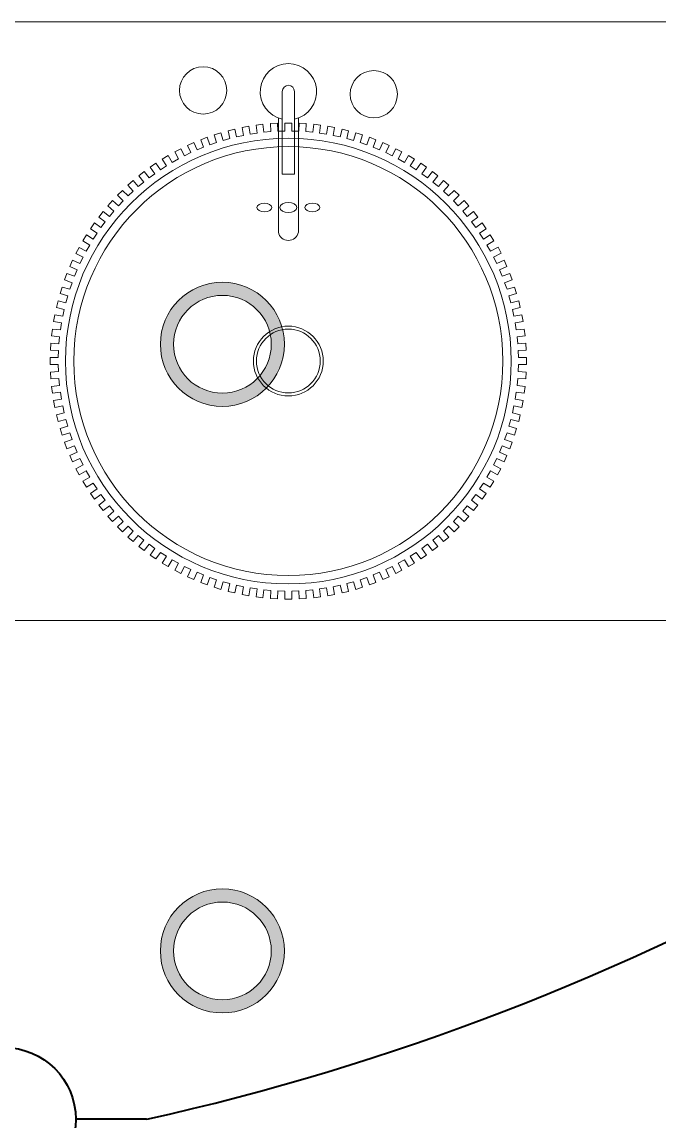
# Model space of a CAD drawing. Header units: metres. Extents: x 14 to 2416, y -346 to 476.
# Drawn here: x 142.47 to 143.108, y -67.374 to -66.271 of the extents above; entities that cross this region are included whole.
import ezdxf

# ---------------------------------------------------------------- set-up
doc = ezdxf.new("R2010")
doc.units = ezdxf.units.M
doc.linetypes.add('0', pattern=[0])
doc.layers.get('0').update_dxf_attribs({"linetype": '0', "lineweight": 20})
for name, color, linetype, lineweight in [('A-ANNO-TEXT', 20, 'Continuous', 13), ('A-DOOR', 35, 'Continuous', 5), ('baños', 251, 'Continuous', 0), ('E Salida Luces', 22, 'Continuous', 40), ('MAVA -LUMINARIAS', 1, 'Continuous', 18)]:
    doc.layers.add(name, color=color, linetype=linetype, lineweight=lineweight)
doc.layers.add('MAVA Luminarias', color=1, linetype='Continuous')
doc.styles.get("Standard").update_dxf_attribs({"font": 'arial.ttf', "height": 0.1875})

# ---------------------------------------------------------------- blocks, each defined once
blk = doc.blocks.new('downlight')
at = {"layer": 'MAVA -LUMINARIAS'}
h = blk.add_hatch(color=3, dxfattribs=at)
h.dxf.hatch_style = 1
h.paths.add_polyline_path([(-5.416, -22.4571, 1), (-5.2917, -22.4571, 1)])
h.paths.add_polyline_path([(-5.3048, -22.4571, -1), (-5.4029, -22.4571, -1)], flags=16)
at = {"layer": 'MAVA -LUMINARIAS', "color": 3}
for radius in [0.0622, 0.049]:
    blk.add_circle((-5.3539, -22.4571), radius, dxfattribs=at)
blk = doc.blocks.new('PL BASE 2N NASAS 09')
at = {"layer": 'A-DOOR'}
blk.add_line((166.3576, -5.4117), (169.0876, -5.4117), dxfattribs=at)
at = {"layer": 'baños', "linetype": 'Continuous'}
blk.add_line((168.3138, -5.4814, 0.0001), (168.3138, -5.5643, 0.0004), dxfattribs=at)
at = {"layer": 'baños'}
for p, q in [((168.2966, -5.5132), (168.2898, -5.5136)), ((168.2898, -5.5136), (168.2966, -5.5132)), ((168.2971, -5.5212), (168.2966, -5.5132)), ((168.2966, -5.5132), (168.2971, -5.5212)), ((168.311, -5.513), (168.3042, -5.513)), ((168.3042, -5.513), (168.3042, -5.521)), ((168.3042, -5.521), (168.3042, -5.513)), ((168.3042, -5.513), (168.311, -5.513)), ((168.311, -5.521), (168.311, -5.513)), ((168.311, -5.513), (168.311, -5.521)), ((168.3186, -5.5132), (168.3181, -5.5212)), ((168.3181, -5.5212), (168.3186, -5.5132)), ((168.3254, -5.5136), (168.3186, -5.5132)), ((168.3186, -5.5132), (168.3254, -5.5136)), ((168.2399, -5.5228), (168.2333, -5.5248)), ((168.2333, -5.5248), (168.2399, -5.5228)), ((168.2423, -5.5304), (168.2399, -5.5228)), ((168.2399, -5.5228), (168.2423, -5.5304)), ((168.2538, -5.5191), (168.2472, -5.5208)), ((168.2472, -5.5208), (168.2538, -5.5191)), ((168.2472, -5.5208), (168.2491, -5.5285)), ((168.2491, -5.5285), (168.2472, -5.5208)), ((168.2557, -5.5269), (168.2538, -5.5191)), ((168.2538, -5.5191), (168.2557, -5.5269)), ((168.268, -5.5163), (168.2612, -5.5175)), ((168.2612, -5.5175), (168.268, -5.5163)), ((168.2612, -5.5175), (168.2627, -5.5254)), ((168.2627, -5.5254), (168.2612, -5.5175)), ((168.2694, -5.5242), (168.268, -5.5163)), ((168.268, -5.5163), (168.2694, -5.5242)), ((168.2764, -5.5231), (168.2694, -5.5242)), ((168.2694, -5.5242), (168.2764, -5.5231)), ((168.2822, -5.5143), (168.2754, -5.5152)), ((168.2754, -5.5152), (168.2822, -5.5143)), ((168.2754, -5.5152), (168.2764, -5.5231)), ((168.2764, -5.5231), (168.2754, -5.5152)), ((168.2832, -5.5223), (168.2822, -5.5143)), ((168.2822, -5.5143), (168.2832, -5.5223)), ((168.2902, -5.5216), (168.2832, -5.5223)), ((168.2832, -5.5223), (168.2902, -5.5216)), ((168.2898, -5.5136), (168.2902, -5.5216)), ((168.2902, -5.5216), (168.2898, -5.5136)), ((168.3042, -5.521), (168.2971, -5.5212)), ((168.2971, -5.5212), (168.3042, -5.521)), ((168.3181, -5.5212), (168.311, -5.521)), ((168.311, -5.521), (168.3181, -5.5212)), ((168.325, -5.5216), (168.3254, -5.5136)), ((168.3254, -5.5136), (168.325, -5.5216)), ((168.332, -5.5223), (168.325, -5.5216)), ((168.325, -5.5216), (168.332, -5.5223)), ((168.333, -5.5143), (168.332, -5.5223)), ((168.332, -5.5223), (168.333, -5.5143)), ((168.3398, -5.5152), (168.333, -5.5143)), ((168.333, -5.5143), (168.3398, -5.5152)), ((168.3388, -5.5231), (168.3398, -5.5152)), ((168.3398, -5.5152), (168.3388, -5.5231)), ((168.3458, -5.5242), (168.3388, -5.5231)), ((168.3388, -5.5231), (168.3458, -5.5242)), ((168.3472, -5.5163), (168.3458, -5.5242)), ((168.3458, -5.5242), (168.3472, -5.5163)), ((168.354, -5.5175), (168.3472, -5.5163)), ((168.3472, -5.5163), (168.354, -5.5175)), ((168.3525, -5.5254), (168.354, -5.5175)), ((168.354, -5.5175), (168.3525, -5.5254)), ((168.3614, -5.5191), (168.3595, -5.5269)), ((168.3595, -5.5269), (168.3614, -5.5191)), ((168.368, -5.5208), (168.3614, -5.5191)), ((168.3614, -5.5191), (168.368, -5.5208)), ((168.3661, -5.5285), (168.368, -5.5208)), ((168.368, -5.5208), (168.3661, -5.5285)), ((168.3753, -5.5228), (168.3729, -5.5304)), ((168.3729, -5.5304), (168.3753, -5.5228)), ((168.3819, -5.5248), (168.3753, -5.5228)), ((168.3753, -5.5228), (168.3819, -5.5248)), ((168.2128, -5.5326), (168.2065, -5.5354)), ((168.2065, -5.5354), (168.2128, -5.5326)), ((168.2065, -5.5354), (168.2098, -5.5427)), ((168.2098, -5.5427), (168.2065, -5.5354)), ((168.2161, -5.5399), (168.2128, -5.5326)), ((168.2128, -5.5326), (168.2161, -5.5399)), ((168.2262, -5.5273), (168.2198, -5.5297)), ((168.2198, -5.5297), (168.2262, -5.5273)), ((168.2198, -5.5297), (168.2226, -5.5372)), ((168.2226, -5.5372), (168.2198, -5.5297)), ((168.229, -5.5348), (168.2262, -5.5273)), ((168.2262, -5.5273), (168.229, -5.5348)), ((168.2357, -5.5325), (168.229, -5.5348)), ((168.229, -5.5348), (168.2357, -5.5325)), ((168.2333, -5.5248), (168.2357, -5.5325)), ((168.2357, -5.5325), (168.2333, -5.5248)), ((168.2491, -5.5285), (168.2423, -5.5304)), ((168.2423, -5.5304), (168.2491, -5.5285)), ((168.2627, -5.5254), (168.2557, -5.5269)), ((168.2557, -5.5269), (168.2627, -5.5254)), ((168.3595, -5.5269), (168.3525, -5.5254)), ((168.3525, -5.5254), (168.3595, -5.5269)), ((168.3729, -5.5304), (168.3661, -5.5285)), ((168.3661, -5.5285), (168.3729, -5.5304)), ((168.3795, -5.5325), (168.3819, -5.5248)), ((168.3819, -5.5248), (168.3795, -5.5325)), ((168.3862, -5.5348), (168.3795, -5.5325)), ((168.3795, -5.5325), (168.3862, -5.5348)), ((168.389, -5.5273), (168.3862, -5.5348)), ((168.3862, -5.5348), (168.389, -5.5273)), ((168.3954, -5.5297), (168.389, -5.5273)), ((168.389, -5.5273), (168.3954, -5.5297)), ((168.3926, -5.5372), (168.3954, -5.5297)), ((168.3954, -5.5297), (168.3926, -5.5372)), ((168.4024, -5.5326), (168.3991, -5.5399)), ((168.3991, -5.5399), (168.4024, -5.5326)), ((168.4087, -5.5354), (168.4024, -5.5326)), ((168.4024, -5.5326), (168.4087, -5.5354)), ((168.4054, -5.5427), (168.4087, -5.5354)), ((168.4087, -5.5354), (168.4054, -5.5427)), ((168.1871, -5.5456), (168.1812, -5.5492)), ((168.1812, -5.5492), (168.1871, -5.5456)), ((168.1912, -5.5525), (168.1871, -5.5456)), ((168.1871, -5.5456), (168.1912, -5.5525)), ((168.1997, -5.5387), (168.1937, -5.5419)), ((168.1937, -5.5419), (168.1997, -5.5387)), ((168.1937, -5.5419), (168.1974, -5.549)), ((168.1974, -5.549), (168.1937, -5.5419)), ((168.2035, -5.5458), (168.1997, -5.5387)), ((168.1997, -5.5387), (168.2035, -5.5458)), ((168.2098, -5.5427), (168.2035, -5.5458)), ((168.2035, -5.5458), (168.2098, -5.5427)), ((168.2226, -5.5372), (168.2161, -5.5399)), ((168.2161, -5.5399), (168.2226, -5.5372)), ((168.3991, -5.5399), (168.3926, -5.5372)), ((168.3926, -5.5372), (168.3991, -5.5399)), ((168.4117, -5.5458), (168.4054, -5.5427)), ((168.4054, -5.5427), (168.4117, -5.5458)), ((168.4155, -5.5387), (168.4117, -5.5458)), ((168.4117, -5.5458), (168.4155, -5.5387)), ((168.4215, -5.5419), (168.4155, -5.5387)), ((168.4155, -5.5387), (168.4215, -5.5419)), ((168.4178, -5.549), (168.4215, -5.5419)), ((168.4215, -5.5419), (168.4178, -5.549)), ((168.4281, -5.5456), (168.424, -5.5525)), ((168.424, -5.5525), (168.4281, -5.5456)), ((168.434, -5.5492), (168.4281, -5.5456)), ((168.4281, -5.5456), (168.434, -5.5492)), ((168.1749, -5.5533), (168.1692, -5.5572)), ((168.1692, -5.5572), (168.1749, -5.5533)), ((168.1692, -5.5572), (168.1738, -5.5638)), ((168.1738, -5.5638), (168.1692, -5.5572)), ((168.1794, -5.5599), (168.1749, -5.5533)), ((168.1749, -5.5533), (168.1794, -5.5599)), ((168.1854, -5.556), (168.1794, -5.5599)), ((168.1794, -5.5599), (168.1854, -5.556)), ((168.1812, -5.5492), (168.1854, -5.556)), ((168.1854, -5.556), (168.1812, -5.5492)), ((168.1974, -5.549), (168.1912, -5.5525)), ((168.1912, -5.5525), (168.1974, -5.549)), ((168.424, -5.5525), (168.4178, -5.549)), ((168.4178, -5.549), (168.424, -5.5525)), ((168.4298, -5.556), (168.434, -5.5492)), ((168.434, -5.5492), (168.4298, -5.556)), ((168.4358, -5.5599), (168.4298, -5.556)), ((168.4298, -5.556), (168.4358, -5.5599)), ((168.4403, -5.5533), (168.4358, -5.5599)), ((168.4358, -5.5599), (168.4403, -5.5533)), ((168.446, -5.5572), (168.4403, -5.5533)), ((168.4403, -5.5533), (168.446, -5.5572)), ((168.4414, -5.5638), (168.446, -5.5572)), ((168.446, -5.5572), (168.4414, -5.5638)), ((168.1631, -5.5617), (168.1577, -5.5659)), ((168.1577, -5.5659), (168.1631, -5.5617)), ((168.1577, -5.5659), (168.1627, -5.5722)), ((168.1627, -5.5722), (168.1577, -5.5659)), ((168.1681, -5.568), (168.1631, -5.5617)), ((168.1631, -5.5617), (168.1681, -5.568)), ((168.1738, -5.5638), (168.1681, -5.568)), ((168.1681, -5.568), (168.1738, -5.5638)), ((168.4471, -5.568), (168.4414, -5.5638)), ((168.4414, -5.5638), (168.4471, -5.568)), ((168.4521, -5.5617), (168.4471, -5.568)), ((168.4471, -5.568), (168.4521, -5.5617)), ((168.4575, -5.5659), (168.4521, -5.5617)), ((168.4521, -5.5617), (168.4575, -5.5659)), ((168.4525, -5.5722), (168.4575, -5.5659)), ((168.4575, -5.5659), (168.4525, -5.5722)), ((168.1519, -5.5707), (168.1468, -5.5753)), ((168.1468, -5.5753), (168.1519, -5.5707)), ((168.1468, -5.5753), (168.1521, -5.5813)), ((168.1521, -5.5813), (168.1468, -5.5753)), ((168.1572, -5.5767), (168.1519, -5.5707)), ((168.1519, -5.5707), (168.1572, -5.5767)), ((168.1627, -5.5722), (168.1572, -5.5767)), ((168.1572, -5.5767), (168.1627, -5.5722)), ((168.458, -5.5767), (168.4525, -5.5722)), ((168.4525, -5.5722), (168.458, -5.5767)), ((168.4633, -5.5707), (168.458, -5.5767)), ((168.458, -5.5767), (168.4633, -5.5707)), ((168.4631, -5.5813), (168.4684, -5.5753)), ((168.4684, -5.5753), (168.4631, -5.5813)), ((168.4684, -5.5753), (168.4633, -5.5707)), ((168.4633, -5.5707), (168.4684, -5.5753)), ((168.1413, -5.5805), (168.1364, -5.5853)), ((168.1364, -5.5853), (168.1413, -5.5805)), ((168.1364, -5.5853), (168.1421, -5.591)), ((168.1421, -5.591), (168.1364, -5.5853)), ((168.147, -5.5861), (168.1413, -5.5805)), ((168.1413, -5.5805), (168.147, -5.5861)), ((168.1521, -5.5813), (168.147, -5.5861)), ((168.147, -5.5861), (168.1521, -5.5813)), ((168.4682, -5.5861), (168.4631, -5.5813)), ((168.4631, -5.5813), (168.4682, -5.5861)), ((168.4739, -5.5805), (168.4682, -5.5861)), ((168.4682, -5.5861), (168.4739, -5.5805)), ((168.4731, -5.591), (168.4788, -5.5853)), ((168.4788, -5.5853), (168.4731, -5.591)), ((168.4788, -5.5853), (168.4739, -5.5805)), ((168.4739, -5.5805), (168.4788, -5.5853)), ((168.1313, -5.5908), (168.1267, -5.596)), ((168.1267, -5.596), (168.1313, -5.5908)), ((168.1267, -5.596), (168.1327, -5.6013)), ((168.1327, -5.6013), (168.1267, -5.596)), ((168.1327, -5.6013), (168.1282, -5.6067)), ((168.1282, -5.6067), (168.1327, -5.6013)), ((168.1373, -5.5961), (168.1313, -5.5908)), ((168.1313, -5.5908), (168.1373, -5.5961)), ((168.1421, -5.591), (168.1373, -5.5961)), ((168.1373, -5.5961), (168.1421, -5.591)), ((168.4779, -5.5961), (168.4731, -5.591)), ((168.4731, -5.591), (168.4779, -5.5961)), ((168.4839, -5.5908), (168.4779, -5.5961)), ((168.4779, -5.5961), (168.4839, -5.5908)), ((168.4825, -5.6013), (168.4885, -5.596)), ((168.4885, -5.596), (168.4825, -5.6013)), ((168.487, -5.6067), (168.4825, -5.6013)), ((168.4825, -5.6013), (168.487, -5.6067)), ((168.4885, -5.596), (168.4839, -5.5908)), ((168.4839, -5.5908), (168.4885, -5.596)), ((168.1219, -5.6018), (168.1176, -5.6072)), ((168.1176, -5.6072), (168.1219, -5.6018)), ((168.1176, -5.6072), (168.1239, -5.6121)), ((168.1239, -5.6121), (168.1176, -5.6072)), ((168.1239, -5.6121), (168.1198, -5.6178)), ((168.1198, -5.6178), (168.1239, -5.6121)), ((168.1282, -5.6067), (168.1219, -5.6018)), ((168.1219, -5.6018), (168.1282, -5.6067)), ((168.4933, -5.6018), (168.487, -5.6067)), ((168.487, -5.6067), (168.4933, -5.6018)), ((168.4913, -5.6121), (168.4976, -5.6072)), ((168.4976, -5.6072), (168.4913, -5.6121)), ((168.4954, -5.6178), (168.4913, -5.6121)), ((168.4913, -5.6121), (168.4954, -5.6178)), ((168.4976, -5.6072), (168.4933, -5.6018)), ((168.4933, -5.6018), (168.4976, -5.6072)), ((168.1132, -5.6132), (168.1093, -5.6189)), ((168.1093, -5.6189), (168.1132, -5.6132)), ((168.1093, -5.6189), (168.1159, -5.6234)), ((168.1159, -5.6234), (168.1093, -5.6189)), ((168.1159, -5.6234), (168.112, -5.6294)), ((168.112, -5.6294), (168.1159, -5.6234)), ((168.1198, -5.6178), (168.1132, -5.6132)), ((168.1132, -5.6132), (168.1198, -5.6178)), ((168.502, -5.6132), (168.4954, -5.6178)), ((168.4954, -5.6178), (168.502, -5.6132)), ((168.4993, -5.6234), (168.5059, -5.6189)), ((168.5059, -5.6189), (168.4993, -5.6234)), ((168.5032, -5.6294), (168.4993, -5.6234)), ((168.4993, -5.6234), (168.5032, -5.6294)), ((168.5059, -5.6189), (168.502, -5.6132)), ((168.502, -5.6132), (168.5059, -5.6189)), ((168.1052, -5.6252), (168.1016, -5.6311)), ((168.1016, -5.6311), (168.1052, -5.6252)), ((168.1016, -5.6311), (168.1085, -5.6353)), ((168.1085, -5.6353), (168.1016, -5.6311)), ((168.112, -5.6294), (168.1052, -5.6252)), ((168.1052, -5.6252), (168.112, -5.6294)), ((168.51, -5.6252), (168.5032, -5.6294)), ((168.5032, -5.6294), (168.51, -5.6252)), ((168.5067, -5.6353), (168.5136, -5.6311)), ((168.5136, -5.6311), (168.5067, -5.6353)), ((168.5136, -5.6311), (168.51, -5.6252)), ((168.51, -5.6252), (168.5136, -5.6311)), ((168.0979, -5.6377), (168.0947, -5.6438)), ((168.0947, -5.6438), (168.0979, -5.6377)), ((168.0947, -5.6438), (168.1018, -5.6475)), ((168.1018, -5.6475), (168.0947, -5.6438)), ((168.105, -5.6414), (168.0979, -5.6377)), ((168.0979, -5.6377), (168.105, -5.6414)), ((168.1085, -5.6353), (168.105, -5.6414)), ((168.105, -5.6414), (168.1085, -5.6353)), ((168.5102, -5.6414), (168.5067, -5.6353)), ((168.5067, -5.6353), (168.5102, -5.6414)), ((168.518, -5.6373), (168.5102, -5.6414)), ((168.5102, -5.6414), (168.518, -5.6373)), ((168.5134, -5.6475), (168.5211, -5.6434)), ((168.5211, -5.6434), (168.5134, -5.6475)), ((168.5211, -5.6434), (168.518, -5.6373)), ((168.518, -5.6373), (168.5211, -5.6434)), ((168.0914, -5.6506), (168.0886, -5.6568)), ((168.0886, -5.6568), (168.0914, -5.6506)), ((168.0987, -5.6538), (168.0914, -5.6506)), ((168.0914, -5.6506), (168.0987, -5.6538)), ((168.1018, -5.6475), (168.0987, -5.6538)), ((168.0987, -5.6538), (168.1018, -5.6475)), ((168.5165, -5.6538), (168.5134, -5.6475)), ((168.5134, -5.6475), (168.5165, -5.6538)), ((168.5238, -5.6506), (168.5165, -5.6538)), ((168.5165, -5.6538), (168.5238, -5.6506)), ((168.5266, -5.6568), (168.5238, -5.6506)), ((168.5238, -5.6506), (168.5266, -5.6568)), ((168.0857, -5.6638), (168.0833, -5.6702)), ((168.0833, -5.6702), (168.0857, -5.6638)), ((168.0932, -5.6666), (168.0857, -5.6638)), ((168.0857, -5.6638), (168.0932, -5.6666)), ((168.0886, -5.6568), (168.0959, -5.6601)), ((168.0959, -5.6601), (168.0886, -5.6568)), ((168.0959, -5.6601), (168.0932, -5.6666)), ((168.0932, -5.6666), (168.0959, -5.6601)), ((168.5193, -5.6601), (168.5266, -5.6568)), ((168.5266, -5.6568), (168.5193, -5.6601)), ((168.522, -5.6666), (168.5193, -5.6601)), ((168.5193, -5.6601), (168.522, -5.6666)), ((168.5295, -5.6638), (168.522, -5.6666)), ((168.522, -5.6666), (168.5295, -5.6638)), ((168.5319, -5.6702), (168.5295, -5.6638)), ((168.5295, -5.6638), (168.5319, -5.6702)), ((168.0808, -5.6774), (168.0788, -5.6839)), ((168.0788, -5.6839), (168.0808, -5.6774)), ((168.0884, -5.6797), (168.0808, -5.6774)), ((168.0808, -5.6774), (168.0884, -5.6797)), ((168.0833, -5.6702), (168.0908, -5.6731)), ((168.0908, -5.6731), (168.0833, -5.6702)), ((168.0908, -5.6731), (168.0884, -5.6797)), ((168.0884, -5.6797), (168.0908, -5.6731)), ((168.5244, -5.6731), (168.5319, -5.6702)), ((168.5319, -5.6702), (168.5244, -5.6731)), ((168.5268, -5.6797), (168.5244, -5.6731)), ((168.5244, -5.6731), (168.5268, -5.6797)), ((168.5344, -5.6774), (168.5268, -5.6797)), ((168.5268, -5.6797), (168.5344, -5.6774)), ((168.5364, -5.6839), (168.5344, -5.6774)), ((168.5344, -5.6774), (168.5364, -5.6839)), ((168.0788, -5.6839), (168.0864, -5.6863)), ((168.0864, -5.6863), (168.0788, -5.6839)), ((168.0864, -5.6863), (168.0845, -5.6931)), ((168.0845, -5.6931), (168.0864, -5.6863)), ((168.5288, -5.6863), (168.5364, -5.6839)), ((168.5364, -5.6839), (168.5288, -5.6863)), ((168.5307, -5.6931), (168.5288, -5.6863)), ((168.5288, -5.6863), (168.5307, -5.6931)), ((168.0767, -5.6912), (168.0751, -5.6979)), ((168.0751, -5.6979), (168.0767, -5.6912)), ((168.0751, -5.6979), (168.0829, -5.6998)), ((168.0829, -5.6998), (168.0751, -5.6979)), ((168.0845, -5.6931), (168.0767, -5.6912)), ((168.0767, -5.6912), (168.0845, -5.6931)), ((168.0829, -5.6998), (168.0814, -5.7067)), ((168.0814, -5.7067), (168.0829, -5.6998)), ((168.5385, -5.6912), (168.5307, -5.6931)), ((168.5307, -5.6931), (168.5385, -5.6912)), ((168.5323, -5.6998), (168.5401, -5.6979)), ((168.5401, -5.6979), (168.5323, -5.6998)), ((168.5338, -5.7067), (168.5323, -5.6998)), ((168.5323, -5.6998), (168.5338, -5.7067)), ((168.5401, -5.6979), (168.5385, -5.6912)), ((168.5385, -5.6912), (168.5401, -5.6979)), ((168.0735, -5.7052), (168.0723, -5.712)), ((168.0723, -5.712), (168.0735, -5.7052)), ((168.0814, -5.7067), (168.0735, -5.7052)), ((168.0735, -5.7052), (168.0814, -5.7067)), ((168.5417, -5.7052), (168.5338, -5.7067)), ((168.5338, -5.7067), (168.5417, -5.7052)), ((168.5429, -5.712), (168.5417, -5.7052)), ((168.5417, -5.7052), (168.5429, -5.712)), ((168.0711, -5.7195), (168.0703, -5.7263)), ((168.0703, -5.7263), (168.0711, -5.7195)), ((168.0791, -5.7204), (168.0711, -5.7195)), ((168.0711, -5.7195), (168.0791, -5.7204)), ((168.0723, -5.712), (168.0801, -5.7134)), ((168.0801, -5.7134), (168.0723, -5.712)), ((168.0801, -5.7134), (168.0791, -5.7204)), ((168.0791, -5.7204), (168.0801, -5.7134)), ((168.5351, -5.7134), (168.5429, -5.712)), ((168.5429, -5.712), (168.5351, -5.7134)), ((168.5361, -5.7204), (168.5351, -5.7134)), ((168.5351, -5.7134), (168.5361, -5.7204)), ((168.5441, -5.7195), (168.5361, -5.7204)), ((168.5361, -5.7204), (168.5441, -5.7195)), ((168.5449, -5.7263), (168.5441, -5.7195)), ((168.5441, -5.7195), (168.5449, -5.7263)), ((168.0696, -5.7338), (168.0692, -5.7406)), ((168.0692, -5.7406), (168.0696, -5.7338)), ((168.0776, -5.7343), (168.0696, -5.7338)), ((168.0696, -5.7338), (168.0776, -5.7343)), ((168.0703, -5.7263), (168.0783, -5.7272)), ((168.0783, -5.7272), (168.0703, -5.7263)), ((168.0783, -5.7272), (168.0776, -5.7343)), ((168.0776, -5.7343), (168.0783, -5.7272)), ((168.5369, -5.7272), (168.5449, -5.7263)), ((168.5449, -5.7263), (168.5369, -5.7272)), ((168.5376, -5.7343), (168.5369, -5.7272)), ((168.5369, -5.7272), (168.5376, -5.7343)), ((168.5456, -5.7338), (168.5376, -5.7343)), ((168.5376, -5.7343), (168.5456, -5.7338)), ((168.546, -5.7406), (168.5456, -5.7338)), ((168.5456, -5.7338), (168.546, -5.7406)), ((168.0692, -5.7406), (168.0772, -5.7411)), ((168.0772, -5.7411), (168.0692, -5.7406)), ((168.0772, -5.7411), (168.077, -5.7482)), ((168.077, -5.7482), (168.0772, -5.7411)), ((168.538, -5.7411), (168.546, -5.7406)), ((168.546, -5.7406), (168.538, -5.7411)), ((168.5382, -5.7482), (168.538, -5.7411)), ((168.538, -5.7411), (168.5382, -5.7482)), ((168.077, -5.7482), (168.069, -5.7482)), ((168.069, -5.7482), (168.069, -5.7551)), ((168.069, -5.7551), (168.069, -5.7482)), ((168.069, -5.7482), (168.077, -5.7482)), ((168.069, -5.7551), (168.077, -5.7551)), ((168.077, -5.7551), (168.069, -5.7551)), ((168.077, -5.7551), (168.0772, -5.7621)), ((168.0772, -5.7621), (168.077, -5.7551)), ((168.538, -5.7621), (168.5382, -5.7551)), ((168.5382, -5.7551), (168.538, -5.7621)), ((168.5462, -5.7482), (168.5382, -5.7482)), ((168.5382, -5.7482), (168.5462, -5.7482)), ((168.5382, -5.7551), (168.5462, -5.7551)), ((168.5462, -5.7551), (168.5382, -5.7551)), ((168.5462, -5.7551), (168.5462, -5.7482)), ((168.5462, -5.7482), (168.5462, -5.7551)), ((168.0772, -5.7621), (168.0692, -5.7626)), ((168.0692, -5.7626), (168.0772, -5.7621)), ((168.0692, -5.7626), (168.0696, -5.7695)), ((168.0696, -5.7695), (168.0692, -5.7626)), ((168.546, -5.7626), (168.538, -5.7621)), ((168.538, -5.7621), (168.546, -5.7626)), ((168.5456, -5.7695), (168.546, -5.7626)), ((168.546, -5.7626), (168.5456, -5.7695)), ((168.0696, -5.7695), (168.0776, -5.769)), ((168.0776, -5.769), (168.0696, -5.7695)), ((168.0783, -5.776), (168.0703, -5.777)), ((168.0703, -5.777), (168.0783, -5.776)), ((168.0703, -5.777), (168.0711, -5.7838)), ((168.0711, -5.7838), (168.0703, -5.777)), ((168.0776, -5.769), (168.0783, -5.776)), ((168.0783, -5.776), (168.0776, -5.769)), ((168.5369, -5.776), (168.5376, -5.769)), ((168.5376, -5.769), (168.5369, -5.776)), ((168.5449, -5.777), (168.5369, -5.776)), ((168.5369, -5.776), (168.5449, -5.777)), ((168.5376, -5.769), (168.5456, -5.7695)), ((168.5456, -5.7695), (168.5376, -5.769)), ((168.5441, -5.7838), (168.5449, -5.777)), ((168.5449, -5.777), (168.5441, -5.7838)), ((168.0711, -5.7838), (168.0791, -5.7828)), ((168.0791, -5.7828), (168.0711, -5.7838)), ((168.0791, -5.7828), (168.0801, -5.7898)), ((168.0801, -5.7898), (168.0791, -5.7828)), ((168.5351, -5.7898), (168.5361, -5.7828)), ((168.5361, -5.7828), (168.5351, -5.7898)), ((168.5361, -5.7828), (168.5441, -5.7838)), ((168.5441, -5.7838), (168.5361, -5.7828)), ((168.0801, -5.7898), (168.0723, -5.7913)), ((168.0723, -5.7913), (168.0801, -5.7898)), ((168.0723, -5.7913), (168.0735, -5.798)), ((168.0735, -5.798), (168.0723, -5.7913)), ((168.0735, -5.798), (168.0814, -5.7966)), ((168.0814, -5.7966), (168.0735, -5.798)), ((168.0814, -5.7966), (168.0829, -5.8035)), ((168.0829, -5.8035), (168.0814, -5.7966)), ((168.5323, -5.8035), (168.5338, -5.7966)), ((168.5338, -5.7966), (168.5323, -5.8035)), ((168.5338, -5.7966), (168.5417, -5.798)), ((168.5417, -5.798), (168.5338, -5.7966)), ((168.5429, -5.7913), (168.5351, -5.7898)), ((168.5351, -5.7898), (168.5429, -5.7913)), ((168.5417, -5.798), (168.5429, -5.7913)), ((168.5429, -5.7913), (168.5417, -5.798)), ((168.0829, -5.8035), (168.0751, -5.8054)), ((168.0751, -5.8054), (168.0829, -5.8035)), ((168.0751, -5.8054), (168.0767, -5.8121)), ((168.0767, -5.8121), (168.0751, -5.8054)), ((168.0767, -5.8121), (168.0845, -5.8102)), ((168.0845, -5.8102), (168.0767, -5.8121)), ((168.0845, -5.8102), (168.0864, -5.817)), ((168.0864, -5.817), (168.0845, -5.8102)), ((168.5288, -5.817), (168.5307, -5.8102)), ((168.5307, -5.8102), (168.5288, -5.817)), ((168.5307, -5.8102), (168.5385, -5.8121)), ((168.5385, -5.8121), (168.5307, -5.8102)), ((168.5401, -5.8054), (168.5323, -5.8035)), ((168.5323, -5.8035), (168.5401, -5.8054)), ((168.5385, -5.8121), (168.5401, -5.8054)), ((168.5401, -5.8054), (168.5385, -5.8121)), ((168.0864, -5.817), (168.0788, -5.8193)), ((168.0788, -5.8193), (168.0864, -5.817)), ((168.0788, -5.8193), (168.0808, -5.8259)), ((168.0808, -5.8259), (168.0788, -5.8193)), ((168.5364, -5.8193), (168.5288, -5.817)), ((168.5288, -5.817), (168.5364, -5.8193)), ((168.5344, -5.8259), (168.5364, -5.8193)), ((168.5364, -5.8193), (168.5344, -5.8259)), ((168.0808, -5.8259), (168.0884, -5.8235)), ((168.0884, -5.8235), (168.0808, -5.8259)), ((168.0908, -5.8302), (168.0833, -5.833)), ((168.0833, -5.833), (168.0908, -5.8302)), ((168.0833, -5.833), (168.0857, -5.8395)), ((168.0857, -5.8395), (168.0833, -5.833)), ((168.0884, -5.8235), (168.0908, -5.8302)), ((168.0908, -5.8302), (168.0884, -5.8235)), ((168.5244, -5.8302), (168.5268, -5.8235)), ((168.5268, -5.8235), (168.5244, -5.8302)), ((168.5319, -5.833), (168.5244, -5.8302)), ((168.5244, -5.8302), (168.5319, -5.833)), ((168.5268, -5.8235), (168.5344, -5.8259)), ((168.5344, -5.8259), (168.5268, -5.8235)), ((168.5295, -5.8395), (168.5319, -5.833)), ((168.5319, -5.833), (168.5295, -5.8395)), ((168.0857, -5.8395), (168.0932, -5.8366)), ((168.0932, -5.8366), (168.0857, -5.8395)), ((168.0959, -5.8431), (168.0886, -5.8464)), ((168.0886, -5.8464), (168.0959, -5.8431)), ((168.0932, -5.8366), (168.0959, -5.8431)), ((168.0959, -5.8431), (168.0932, -5.8366)), ((168.5193, -5.8431), (168.522, -5.8366)), ((168.522, -5.8366), (168.5193, -5.8431)), ((168.5266, -5.8464), (168.5193, -5.8431)), ((168.5193, -5.8431), (168.5266, -5.8464)), ((168.522, -5.8366), (168.5295, -5.8395)), ((168.5295, -5.8395), (168.522, -5.8366)), ((168.0886, -5.8464), (168.0914, -5.8527)), ((168.0914, -5.8527), (168.0886, -5.8464)), ((168.0914, -5.8527), (168.0987, -5.8494)), ((168.0987, -5.8494), (168.0914, -5.8527)), ((168.0987, -5.8494), (168.1018, -5.8558)), ((168.1018, -5.8558), (168.0987, -5.8494)), ((168.5134, -5.8558), (168.5165, -5.8494)), ((168.5165, -5.8494), (168.5134, -5.8558)), ((168.5165, -5.8494), (168.5238, -5.8527)), ((168.5238, -5.8527), (168.5165, -5.8494)), ((168.5238, -5.8527), (168.5266, -5.8464)), ((168.5266, -5.8464), (168.5238, -5.8527)), ((168.1018, -5.8558), (168.0947, -5.8595)), ((168.0947, -5.8595), (168.1018, -5.8558)), ((168.0947, -5.8595), (168.0979, -5.8656)), ((168.0979, -5.8656), (168.0947, -5.8595)), ((168.0979, -5.8656), (168.105, -5.8618)), ((168.105, -5.8618), (168.0979, -5.8656)), ((168.105, -5.8618), (168.1085, -5.868)), ((168.1085, -5.868), (168.105, -5.8618)), ((168.5067, -5.868), (168.5102, -5.8618)), ((168.5102, -5.8618), (168.5067, -5.868)), ((168.5102, -5.8618), (168.5173, -5.8656)), ((168.5173, -5.8656), (168.5102, -5.8618)), ((168.5205, -5.8595), (168.5134, -5.8558)), ((168.5134, -5.8558), (168.5205, -5.8595)), ((168.5173, -5.8656), (168.5205, -5.8595)), ((168.5205, -5.8595), (168.5173, -5.8656)), ((168.1085, -5.868), (168.1016, -5.8721)), ((168.1016, -5.8721), (168.1085, -5.868)), ((168.1016, -5.8721), (168.1052, -5.878)), ((168.1052, -5.878), (168.1016, -5.8721)), ((168.1052, -5.878), (168.112, -5.8739)), ((168.112, -5.8739), (168.1052, -5.878)), ((168.112, -5.8739), (168.1159, -5.8798)), ((168.1159, -5.8798), (168.112, -5.8739)), ((168.4993, -5.8798), (168.5032, -5.8739)), ((168.5032, -5.8739), (168.4993, -5.8798)), ((168.5032, -5.8739), (168.51, -5.878)), ((168.51, -5.878), (168.5032, -5.8739)), ((168.5136, -5.8721), (168.5067, -5.868)), ((168.5067, -5.868), (168.5136, -5.8721)), ((168.51, -5.878), (168.5136, -5.8721)), ((168.5136, -5.8721), (168.51, -5.878)), ((168.1159, -5.8798), (168.1093, -5.8844)), ((168.1093, -5.8844), (168.1159, -5.8798)), ((168.1093, -5.8844), (168.1132, -5.89)), ((168.1132, -5.89), (168.1093, -5.8844)), ((168.1132, -5.89), (168.1198, -5.8855)), ((168.1198, -5.8855), (168.1132, -5.89)), ((168.1198, -5.8855), (168.1239, -5.8911)), ((168.1239, -5.8911), (168.1198, -5.8855)), ((168.4913, -5.8911), (168.4954, -5.8855)), ((168.4954, -5.8855), (168.4913, -5.8911)), ((168.4954, -5.8855), (168.502, -5.89)), ((168.502, -5.89), (168.4954, -5.8855)), ((168.5059, -5.8844), (168.4993, -5.8798)), ((168.4993, -5.8798), (168.5059, -5.8844)), ((168.502, -5.89), (168.5059, -5.8844)), ((168.5059, -5.8844), (168.502, -5.89)), ((168.1239, -5.8911), (168.1176, -5.8961)), ((168.1176, -5.8961), (168.1239, -5.8911)), ((168.1176, -5.8961), (168.1219, -5.9015)), ((168.1219, -5.9015), (168.1176, -5.8961)), ((168.1219, -5.9015), (168.1282, -5.8966)), ((168.1282, -5.8966), (168.1219, -5.9015)), ((168.1282, -5.8966), (168.1327, -5.902)), ((168.1327, -5.902), (168.1282, -5.8966)), ((168.4825, -5.902), (168.487, -5.8966)), ((168.487, -5.8966), (168.4825, -5.902)), ((168.487, -5.8966), (168.4933, -5.9015)), ((168.4933, -5.9015), (168.487, -5.8966)), ((168.4976, -5.8961), (168.4913, -5.8911)), ((168.4913, -5.8911), (168.4976, -5.8961)), ((168.4933, -5.9015), (168.4976, -5.8961)), ((168.4976, -5.8961), (168.4933, -5.9015)), ((168.1327, -5.902), (168.1267, -5.9073)), ((168.1267, -5.9073), (168.1327, -5.902)), ((168.1267, -5.9073), (168.1313, -5.9124)), ((168.1313, -5.9124), (168.1267, -5.9073)), ((168.1313, -5.9124), (168.1373, -5.9071)), ((168.1373, -5.9071), (168.1313, -5.9124)), ((168.1373, -5.9071), (168.1421, -5.9123)), ((168.1421, -5.9123), (168.1373, -5.9071)), ((168.4731, -5.9123), (168.4779, -5.9071)), ((168.4779, -5.9071), (168.4731, -5.9123)), ((168.4779, -5.9071), (168.4839, -5.9124)), ((168.4839, -5.9124), (168.4779, -5.9071)), ((168.4885, -5.9073), (168.4825, -5.902)), ((168.4825, -5.902), (168.4885, -5.9073)), ((168.4839, -5.9124), (168.4885, -5.9073)), ((168.4885, -5.9073), (168.4839, -5.9124)), ((168.1421, -5.9123), (168.1364, -5.9179)), ((168.1364, -5.9179), (168.1421, -5.9123)), ((168.1364, -5.9179), (168.1413, -5.9228)), ((168.1413, -5.9228), (168.1364, -5.9179)), ((168.1413, -5.9228), (168.147, -5.9171)), ((168.147, -5.9171), (168.1413, -5.9228)), ((168.147, -5.9171), (168.1521, -5.922)), ((168.1521, -5.922), (168.147, -5.9171)), ((168.4631, -5.922), (168.4682, -5.9171)), ((168.4682, -5.9171), (168.4631, -5.922)), ((168.4682, -5.9171), (168.4739, -5.9228)), ((168.4739, -5.9228), (168.4682, -5.9171)), ((168.4788, -5.9179), (168.4731, -5.9123)), ((168.4731, -5.9123), (168.4788, -5.9179)), ((168.4739, -5.9228), (168.4788, -5.9179)), ((168.4788, -5.9179), (168.4739, -5.9228)), ((168.1521, -5.922), (168.1468, -5.928)), ((168.1468, -5.928), (168.1521, -5.922)), ((168.1468, -5.928), (168.1519, -5.9325)), ((168.1519, -5.9325), (168.1468, -5.928)), ((168.1519, -5.9325), (168.1572, -5.9265)), ((168.1572, -5.9265), (168.1519, -5.9325)), ((168.1572, -5.9265), (168.1627, -5.931)), ((168.1627, -5.931), (168.1572, -5.9265)), ((168.1627, -5.931), (168.1577, -5.9374)), ((168.1577, -5.9374), (168.1627, -5.931)), ((168.4525, -5.931), (168.458, -5.9265)), ((168.458, -5.9265), (168.4525, -5.931)), ((168.4575, -5.9374), (168.4525, -5.931)), ((168.4525, -5.931), (168.4575, -5.9374)), ((168.458, -5.9265), (168.4633, -5.9325)), ((168.4633, -5.9325), (168.458, -5.9265)), ((168.4684, -5.928), (168.4631, -5.922)), ((168.4631, -5.922), (168.4684, -5.928)), ((168.4633, -5.9325), (168.4684, -5.928)), ((168.4684, -5.928), (168.4633, -5.9325)), ((168.1577, -5.9374), (168.1631, -5.9416)), ((168.1631, -5.9416), (168.1577, -5.9374)), ((168.1631, -5.9416), (168.1681, -5.9353)), ((168.1681, -5.9353), (168.1631, -5.9416)), ((168.1681, -5.9353), (168.1738, -5.9395)), ((168.1738, -5.9395), (168.1681, -5.9353)), ((168.1738, -5.9395), (168.1692, -5.9461)), ((168.1692, -5.9461), (168.1738, -5.9395)), ((168.1749, -5.95), (168.1794, -5.9434)), ((168.1794, -5.9434), (168.1749, -5.95)), ((168.1794, -5.9434), (168.1854, -5.9472)), ((168.1854, -5.9472), (168.1794, -5.9434)), ((168.4298, -5.9472), (168.4358, -5.9434)), ((168.4358, -5.9434), (168.4298, -5.9472)), ((168.4358, -5.9434), (168.4403, -5.95)), ((168.4403, -5.95), (168.4358, -5.9434)), ((168.4414, -5.9395), (168.4471, -5.9353)), ((168.4471, -5.9353), (168.4414, -5.9395)), ((168.446, -5.9461), (168.4414, -5.9395)), ((168.4414, -5.9395), (168.446, -5.9461)), ((168.4471, -5.9353), (168.4521, -5.9416)), ((168.4521, -5.9416), (168.4471, -5.9353)), ((168.4521, -5.9416), (168.4575, -5.9374)), ((168.4575, -5.9374), (168.4521, -5.9416)), ((168.1692, -5.9461), (168.1749, -5.95)), ((168.1749, -5.95), (168.1692, -5.9461)), ((168.1854, -5.9472), (168.1812, -5.9541)), ((168.1812, -5.9541), (168.1854, -5.9472)), ((168.1812, -5.9541), (168.1871, -5.9576)), ((168.1871, -5.9576), (168.1812, -5.9541)), ((168.1871, -5.9576), (168.1912, -5.9508)), ((168.1912, -5.9508), (168.1871, -5.9576)), ((168.1912, -5.9508), (168.1974, -5.9542)), ((168.1974, -5.9542), (168.1912, -5.9508)), ((168.1974, -5.9542), (168.1937, -5.9613)), ((168.1937, -5.9613), (168.1974, -5.9542)), ((168.4178, -5.9542), (168.424, -5.9508)), ((168.424, -5.9508), (168.4178, -5.9542)), ((168.4215, -5.9613), (168.4178, -5.9542)), ((168.4178, -5.9542), (168.4215, -5.9613)), ((168.424, -5.9508), (168.4281, -5.9576)), ((168.4281, -5.9576), (168.424, -5.9508)), ((168.4281, -5.9576), (168.434, -5.9541)), ((168.434, -5.9541), (168.4281, -5.9576)), ((168.434, -5.9541), (168.4298, -5.9472)), ((168.4298, -5.9472), (168.434, -5.9541)), ((168.4403, -5.95), (168.446, -5.9461)), ((168.446, -5.9461), (168.4403, -5.95)), ((168.1937, -5.9613), (168.1997, -5.9645)), ((168.1997, -5.9645), (168.1937, -5.9613)), ((168.1997, -5.9645), (168.2035, -5.9574)), ((168.2035, -5.9574), (168.1997, -5.9645)), ((168.2035, -5.9574), (168.2098, -5.9605)), ((168.2098, -5.9605), (168.2035, -5.9574)), ((168.2098, -5.9605), (168.2065, -5.9678)), ((168.2065, -5.9678), (168.2098, -5.9605)), ((168.2128, -5.9706), (168.2161, -5.9633)), ((168.2161, -5.9633), (168.2128, -5.9706)), ((168.2161, -5.9633), (168.2226, -5.966)), ((168.2226, -5.966), (168.2161, -5.9633)), ((168.3926, -5.966), (168.3991, -5.9633)), ((168.3991, -5.9633), (168.3926, -5.966)), ((168.3991, -5.9633), (168.4024, -5.9706)), ((168.4024, -5.9706), (168.3991, -5.9633)), ((168.4054, -5.9605), (168.4117, -5.9574)), ((168.4117, -5.9574), (168.4054, -5.9605)), ((168.4087, -5.9678), (168.4054, -5.9605)), ((168.4054, -5.9605), (168.4087, -5.9678)), ((168.4117, -5.9574), (168.4155, -5.9645)), ((168.4155, -5.9645), (168.4117, -5.9574)), ((168.4155, -5.9645), (168.4215, -5.9613)), ((168.4215, -5.9613), (168.4155, -5.9645)), ((168.2065, -5.9678), (168.2128, -5.9706)), ((168.2128, -5.9706), (168.2065, -5.9678)), ((168.2226, -5.966), (168.2198, -5.9735)), ((168.2198, -5.9735), (168.2226, -5.966)), ((168.2198, -5.9735), (168.2262, -5.976)), ((168.2262, -5.976), (168.2198, -5.9735)), ((168.2262, -5.976), (168.229, -5.9685)), ((168.229, -5.9685), (168.2262, -5.976)), ((168.229, -5.9685), (168.2357, -5.9708)), ((168.2357, -5.9708), (168.229, -5.9685)), ((168.2357, -5.9708), (168.2333, -5.9784)), ((168.2333, -5.9784), (168.2357, -5.9708)), ((168.2399, -5.9805), (168.2423, -5.9728)), ((168.2423, -5.9728), (168.2399, -5.9805)), ((168.2423, -5.9728), (168.2491, -5.9747)), ((168.2491, -5.9747), (168.2423, -5.9728)), ((168.2491, -5.9747), (168.2472, -5.9825)), ((168.2472, -5.9825), (168.2491, -5.9747)), ((168.2538, -5.9841), (168.2557, -5.9764)), ((168.2557, -5.9764), (168.2538, -5.9841)), ((168.2557, -5.9764), (168.2627, -5.9778)), ((168.2627, -5.9778), (168.2557, -5.9764)), ((168.3525, -5.9778), (168.3595, -5.9764)), ((168.3595, -5.9764), (168.3525, -5.9778)), ((168.3595, -5.9764), (168.3614, -5.9841)), ((168.3614, -5.9841), (168.3595, -5.9764)), ((168.3661, -5.9747), (168.3729, -5.9728)), ((168.3729, -5.9728), (168.3661, -5.9747)), ((168.368, -5.9825), (168.3661, -5.9747)), ((168.3661, -5.9747), (168.368, -5.9825)), ((168.3729, -5.9728), (168.3753, -5.9805)), ((168.3753, -5.9805), (168.3729, -5.9728)), ((168.3795, -5.9708), (168.3862, -5.9685)), ((168.3862, -5.9685), (168.3795, -5.9708)), ((168.3819, -5.9784), (168.3795, -5.9708)), ((168.3795, -5.9708), (168.3819, -5.9784)), ((168.3862, -5.9685), (168.389, -5.976)), ((168.389, -5.976), (168.3862, -5.9685)), ((168.389, -5.976), (168.3954, -5.9735)), ((168.3954, -5.9735), (168.389, -5.976)), ((168.3954, -5.9735), (168.3926, -5.966)), ((168.3926, -5.966), (168.3954, -5.9735)), ((168.4024, -5.9706), (168.4087, -5.9678)), ((168.4087, -5.9678), (168.4024, -5.9706)), ((168.2333, -5.9784), (168.2399, -5.9805)), ((168.2399, -5.9805), (168.2333, -5.9784)), ((168.2472, -5.9825), (168.2538, -5.9841)), ((168.2538, -5.9841), (168.2472, -5.9825)), ((168.2627, -5.9778), (168.2612, -5.9857)), ((168.2612, -5.9857), (168.2627, -5.9778)), ((168.2612, -5.9857), (168.268, -5.987)), ((168.268, -5.987), (168.2612, -5.9857)), ((168.268, -5.987), (168.2694, -5.9791)), ((168.2694, -5.9791), (168.268, -5.987)), ((168.2694, -5.9791), (168.2764, -5.9801)), ((168.2764, -5.9801), (168.2694, -5.9791)), ((168.2764, -5.9801), (168.2754, -5.9881)), ((168.2754, -5.9881), (168.2764, -5.9801)), ((168.2822, -5.9889), (168.2832, -5.981)), ((168.2832, -5.981), (168.2822, -5.9889)), ((168.2832, -5.981), (168.2902, -5.9816)), ((168.2902, -5.9816), (168.2832, -5.981)), ((168.2902, -5.9816), (168.2898, -5.9896)), ((168.2898, -5.9896), (168.2902, -5.9816)), ((168.2966, -5.99), (168.2971, -5.982)), ((168.2971, -5.982), (168.2966, -5.99)), ((168.2971, -5.982), (168.3042, -5.9822)), ((168.3042, -5.9822), (168.2971, -5.982)), ((168.3042, -5.9822), (168.3042, -5.9903)), ((168.3042, -5.9903), (168.3042, -5.9822)), ((168.311, -5.9822), (168.3181, -5.982)), ((168.3181, -5.982), (168.311, -5.9822)), ((168.311, -5.9903), (168.311, -5.9822)), ((168.311, -5.9822), (168.311, -5.9903)), ((168.3181, -5.982), (168.3186, -5.99)), ((168.3186, -5.99), (168.3181, -5.982)), ((168.325, -5.9816), (168.332, -5.981)), ((168.332, -5.981), (168.325, -5.9816)), ((168.3254, -5.9896), (168.325, -5.9816)), ((168.325, -5.9816), (168.3254, -5.9896)), ((168.332, -5.981), (168.333, -5.9889)), ((168.333, -5.9889), (168.332, -5.981)), ((168.3388, -5.9801), (168.3458, -5.9791)), ((168.3458, -5.9791), (168.3388, -5.9801)), ((168.3398, -5.9881), (168.3388, -5.9801)), ((168.3388, -5.9801), (168.3398, -5.9881)), ((168.3458, -5.9791), (168.3472, -5.987)), ((168.3472, -5.987), (168.3458, -5.9791)), ((168.3472, -5.987), (168.354, -5.9857)), ((168.354, -5.9857), (168.3472, -5.987)), ((168.354, -5.9857), (168.3525, -5.9778)), ((168.3525, -5.9778), (168.354, -5.9857)), ((168.3614, -5.9841), (168.368, -5.9825)), ((168.368, -5.9825), (168.3614, -5.9841)), ((168.3753, -5.9805), (168.3819, -5.9784)), ((168.3819, -5.9784), (168.3753, -5.9805)), ((168.2754, -5.9881), (168.2822, -5.9889)), ((168.2822, -5.9889), (168.2754, -5.9881)), ((168.2898, -5.9896), (168.2966, -5.99)), ((168.2966, -5.99), (168.2898, -5.9896)), ((168.3042, -5.9903), (168.311, -5.9903)), ((168.311, -5.9903), (168.3042, -5.9903)), ((168.3186, -5.99), (168.3254, -5.9896)), ((168.3254, -5.9896), (168.3186, -5.99)), ((168.333, -5.9889), (168.3398, -5.9881)), ((168.3398, -5.9881), (168.333, -5.9889)), ((168.981, -6.0117), (166.4641, -6.0117))]:
    blk.add_line(p, q, dxfattribs=at)
at = {"layer": 'baños', "linetype": 'Continuous'}
for points, elevation in [([(168.3015, -5.5092, -9.082434), (168.3138, -5.5092)], 0), ([(168.3077, -5.4752, 0.385153), (168.3015, -5.4814), (168.3015, -5.4814)], 0.0001), ([(168.3077, -5.4752, -0.385153), (168.3138, -5.4814), (168.3138, -5.4814)], 0.0001), ([(168.3177, -5.5081), (168.3177, -5.6224, -0.363105), (168.3076, -5.6306, -0.363105), (168.2976, -5.6224), (168.2976, -5.5081)], 0)]:
    blk.add_lwpolyline(points, format="xyb", dxfattribs=dict(at, elevation=elevation))
at = {"layer": 'baños', "linetype": 'Continuous', "extrusion": (-1, -1.31781e-06, -8.43443e-26), "elevation": -168.3014}
blk.add_lwpolyline([(5.5645, 0.0004), (5.4816, 0.0001)], close=True, dxfattribs=at)
at = {"layer": 'baños', "linetype": 'Continuous', "elevation": 0.0004}
blk.add_lwpolyline([(168.3138, -5.5643), (168.3015, -5.5643)], dxfattribs=at)
at = {"layer": 'baños', "linetype": 'Continuous'}
for centre in [(168.2222, -5.4803, 0), (168.3933, -5.4841, 0)]:
    blk.add_circle(centre, 0.0237, dxfattribs=at)
at = {"layer": 'baños'}
for radius, start, end in [(0.2234, 360, 180), (0.2234, 0, 180), (0.215, 0, 180), (0.035, 0, 180), (0.035, 360, 180), (0.032, 360, 180), (0.032, 0, 180), (0.2234, 180, 360), (0.2234, 180, 360), (0.215, 180, 0), (0.035, 180, 0), (0.035, 180, 360), (0.032, 180, 360), (0.032, 180, 0)]:
    blk.add_arc((168.3076, -5.7516), radius, start, end, dxfattribs=at)
at = {"layer": 'baños', "linetype": 'Continuous', "extrusion": (8.43443e-26, -3.61622e-27, -1)}
for centre, major_axis, ratio in [((168.2836, -5.5977, 0), (-0.0075, -0.00005), 0.581577), ((168.3076, -5.5977, 0), (-0.0085, 0), 0.599546), ((168.3316, -5.5976, 0), (-0.0075, -0.00005), 0.581577)]:
    blk.add_ellipse(centre, major_axis=major_axis, ratio=ratio, dxfattribs=at)
at = {"layer": 'baños', "linetype": 'Continuous', "flags": 8}
for tag, p in [('MODELNUMBER', (167.1329, -5.6306, 0)), ('TRADENAME', (167.1329, -5.6307, 0)), ('PRODUCT', (167.1329, -5.6307, 0)), ('MATERIAL', (167.1329, -5.6307, 0)), ('MODELNUMBER', (168.3076, -5.6306, 0)), ('TRADENAME', (168.3076, -5.6307, 0)), ('PRODUCT', (168.3076, -5.6307, 0)), ('MATERIAL', (168.3076, -5.6307, 0))]:
    blk.add_attdef(tag, p, '', height=0.0000254, rotation=180.0001, dxfattribs=at)
at = {"layer": 'baños', "linetype": 'Continuous'}
for tag, p, rotation in [('MODELNUMBER', (169.2428, -19.7065), 180.0001), ('TRADENAME', (169.2428, -19.7064), 180.0001), ('MATERIAL', (169.243, -19.7063), 180.0001), ('PRODUCT', (169.243, -19.7064), 180.0001), ('MODELNUMBER', (169.9524, -19.7065), 179.9999), ('MATERIAL', (169.9524, -19.7063), 179.9999), ('TRADENAME', (169.9524, -19.7064), 179.9999), ('PRODUCT', (169.9524, -19.7064), 179.9999)]:
    blk.add_attdef(tag, p, '', height=0.0000254, rotation=rotation, dxfattribs=at)
blk = doc.blocks.new('PL MUEBLES 2N NASAS 09')
blk.add_blockref('PL BASE 2N NASAS 09', (49.9143, 62.717))
blk = doc.blocks.new('A$C595364de')
blk.add_blockref('PL MUEBLES 2N NASAS 09', (-199.5618, -36.6052))
blk = doc.blocks.new('*U486')
at = {"layer": 'E Salida Luces', "linetype": 'Continuous'}
for p, q in [((0, 0.3583), (0, 0.1807)), ((-0.3576, 0.0007), (-0.18, 0.0007)), ((0.18, 0.0007), (0.3576, 0.0007)), ((0, -0.1793), (0, -0.3569))]:
    blk.add_line(p, q, dxfattribs=at)
blk.add_circle((0, 0.0007), 0.18, dxfattribs=at)

msp = doc.modelspace()

# ---------------------------------------------------------------- linework, layer by layer
at = {"layer": 'E Salida Luces'}
msp.add_arc((142.0415, -64.8969), 2.5352, 282.6038, 316.3756, dxfattribs=at)

# ---------------------------------------------------------------- block references
at = {"layer": 'A-ANNO-TEXT'}
msp.add_blockref('A$C595364de', (124.0766, -86.9711), dxfattribs=at)
at = {"layer": 'E Salida Luces', "xscale": 0.4, "yscale": 0.4, "zscale": 0.4, "rotation": 180}
msp.add_blockref('*U486', (142.4516, -67.3707), dxfattribs=at)
at = {"layer": 'MAVA Luminarias'}
for p in [(148.0245, -44.137), (148.0245, -44.7451)]:
    msp.add_blockref('downlight', p, dxfattribs=at)

doc.saveas('drawing.dxf')
